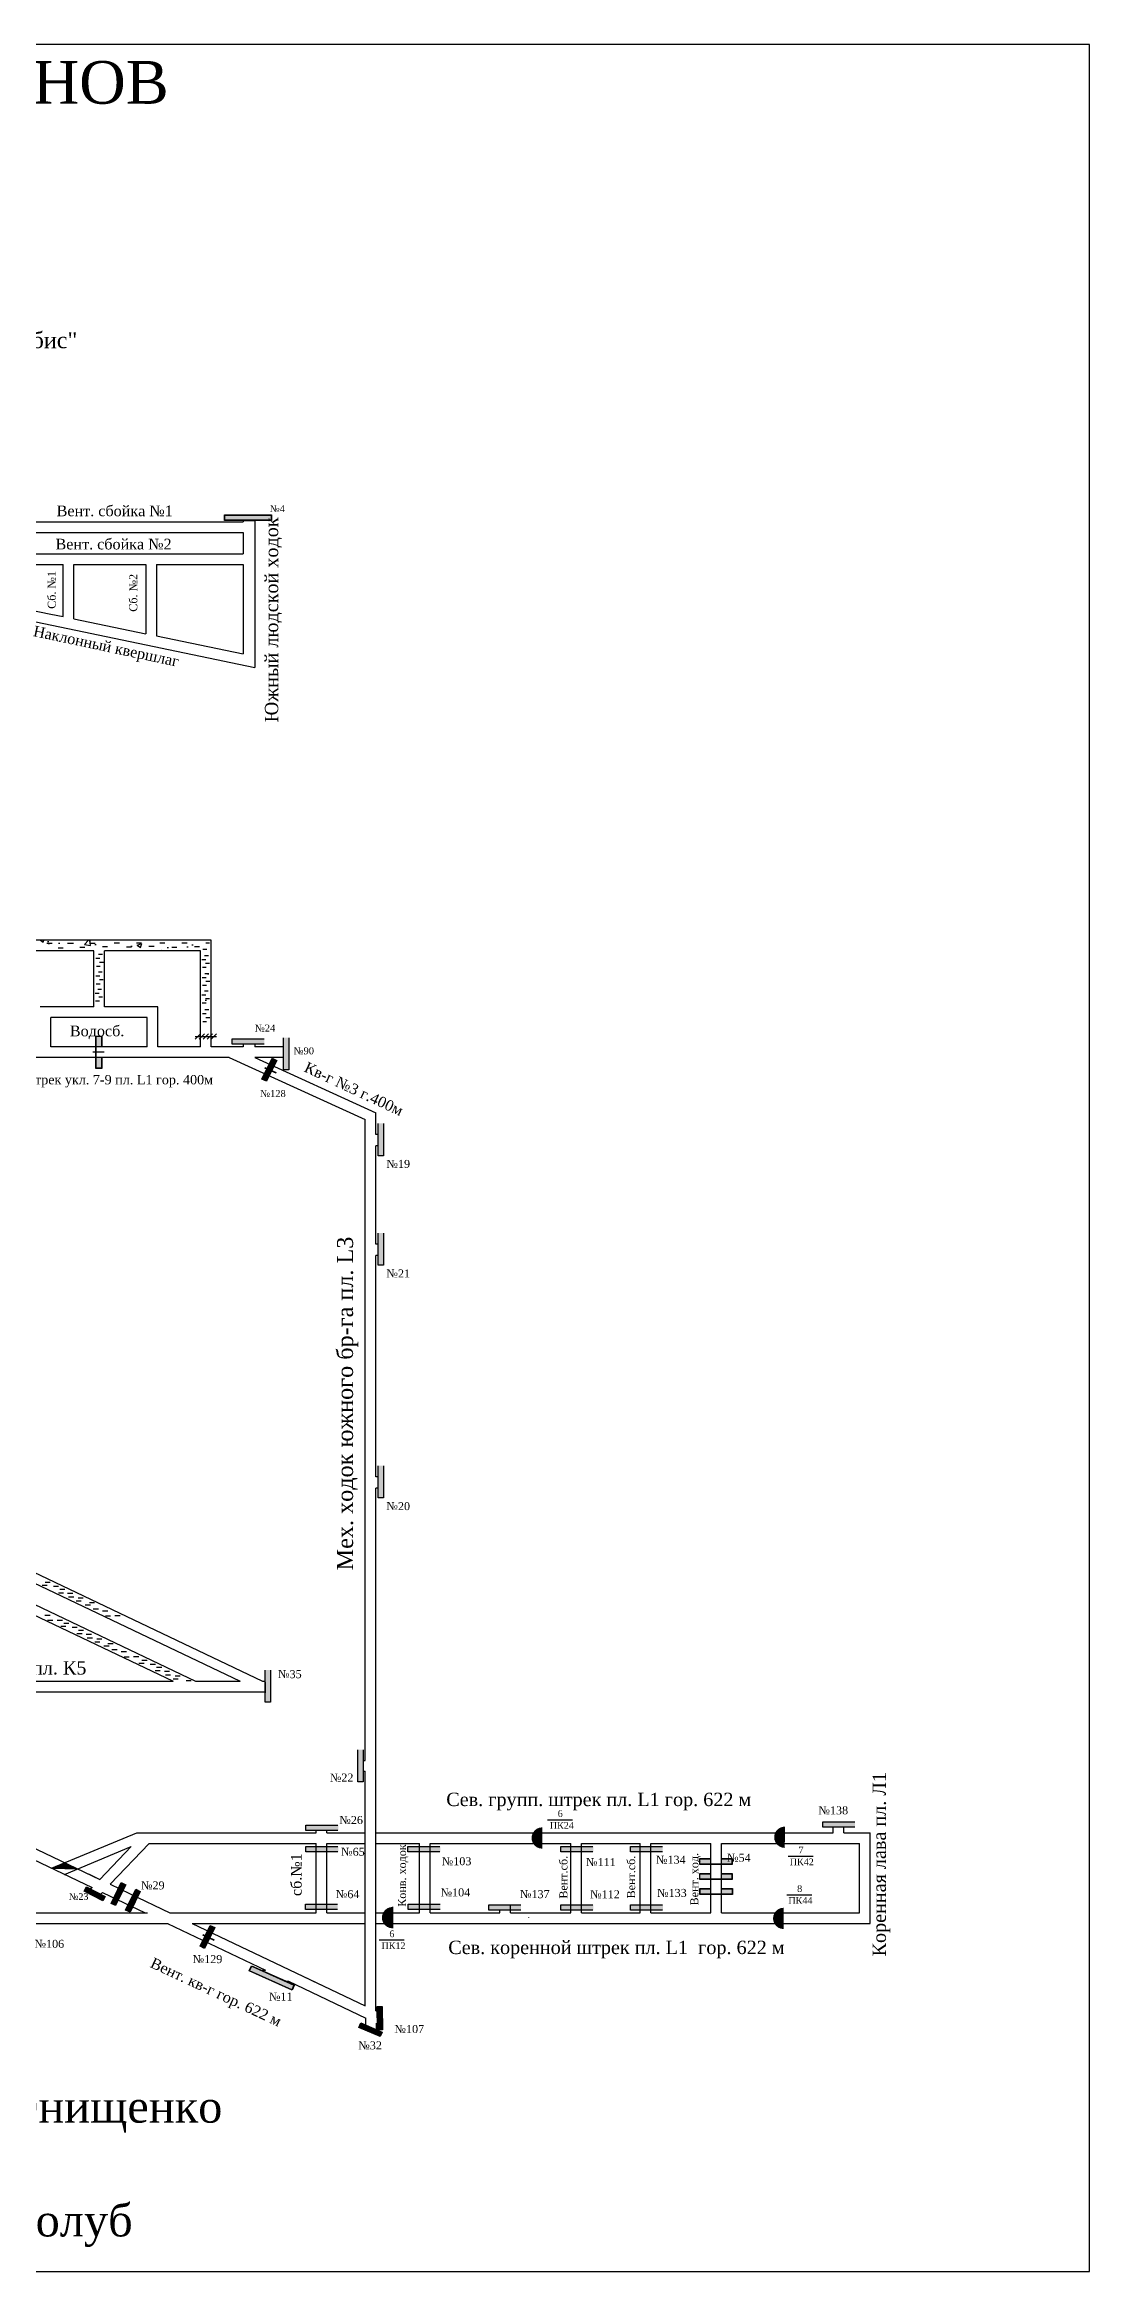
# Model space of a CAD drawing. Header units: millimetres. Extents: x -920 to 211, y -438 to 397.
# Drawn here: x -181 to 211, y -438 to 397 of the extents above; entities that cross this region are included whole.
import ezdxf

# ---------------------------------------------------------------- set-up
doc = ezdxf.new("R2010")
doc.units = ezdxf.units.MM
for name, color, linetype in [('Двери', 7, 'Continuous'), ('Заслоны', 7, 'Continuous'), ('Назв схема заслонов', 7, 'Continuous'), ('Номера перемычек', 7, 'Continuous'), ('Перемычки 01', 7, 'Continuous'), ('Подписи', 7, 'Continuous')]:
    doc.layers.add(name, color=color, linetype=linetype)
doc.styles.get("Standard").update_dxf_attribs({"font": 'TIMES.TTF', "height": 10})

msp = doc.modelspace()

# ---------------------------------------------------------------- hatches: boundary and pattern name
h = msp.add_hatch()
h.set_pattern_fill('AR-CONC', scale=0.1, style=0)
h.paths.add_polyline_path([(-202.56, 56.89), (-202.56, 60.89), (-316.53, 60.89), (-316.53, 57.39), (-316.03, 56.89)])
h.paths.add_polyline_path([(-162.56, 56.89), (-158.56, 56.89), (-122.56, 56.89), (-122.56, 24.73), (-119.06, 24.73), (-118.56, 25.23), (-118.56, 60.89), (-198.56, 60.89), (-198.56, 56.89)])
h = msp.add_hatch(color=256)
h.paths.add_polyline_path([(-158.74, 19.08), (-161.66, 19.08), (-161.66, 18.91), (-158.74, 18.91)])
h.paths.add_polyline_path([(-161.76, 19.08), (-162.7, 19.08), (-162.7, 18.91), (-161.76, 18.91)])
h = msp.add_hatch(color=256)
h.paths.add_polyline_path([(-93.95, 15.79), (-95.63, 16.62), (-99.46, 8.84), (-97.77, 8.02)])
h.paths.add_polyline_path([(-94.12, 15.74), (-95.57, 16.45), (-99.29, 8.9), (-97.83, 8.18)], flags=16)
for color, points in [(256, [(-98.41, 13.23), (-98.47, 13.09), (-96.36, 12.11), (-96.3, 12.24)]), (256, [(-94.23, 11.12), (-94.17, 11.25), (-96.21, 12.2), (-96.27, 12.07)]), (256, [(-173.37, -284.9), (-178.34, -286.97), (-168.52, -287.22)]), (3, [(-165.25, -294.1), (-165.97, -295.48), (-159.22, -299), (-158.5, -297.62)]), (256, [(-121.64, -311.82), (-121.7, -311.95), (-119.6, -312.93), (-119.54, -312.8)]), (256, [(-120.63, -312.29), (-120.7, -312.42), (-119.22, -313.11), (-119.16, -312.98)]), (256, [(-117.47, -313.93), (-117.4, -313.8), (-119.45, -312.84), (-119.51, -312.97)])]:
    msp.add_hatch(color=color).paths.add_polyline_path(points)
h = msp.add_hatch(color=256)
h.paths.add_polyline_path([(-165.31, -293.91), (-166.16, -295.54), (-159.16, -299.19), (-158.31, -297.56)])
h.paths.add_polyline_path([(-158.5, -297.62), (-159.22, -299), (-165.97, -295.48), (-165.25, -294.1)], flags=16)
h = msp.add_hatch(color=256)
h.paths.add_polyline_path([(-150.51, -293.22), (-152.19, -292.39), (-156.01, -300.17), (-154.33, -301)])
h.paths.add_polyline_path([(-150.67, -293.28), (-152.13, -292.56), (-155.85, -300.11), (-154.39, -300.83)], flags=16)
h = msp.add_hatch(color=256)
h.paths.add_polyline_path([(-145.11, -295.73), (-146.79, -294.9), (-150.62, -302.68), (-148.94, -303.51)])
h.paths.add_polyline_path([(-145.28, -295.78), (-146.73, -295.07), (-150.45, -302.62), (-148.99, -303.34)], flags=16)
h = msp.add_hatch(color=256)
h.paths.add_polyline_path([(-117.19, -309.25), (-118.87, -308.42), (-122.69, -316.2), (-121.01, -317.03)])
h.paths.add_polyline_path([(-117.35, -309.31), (-118.81, -308.59), (-122.53, -316.14), (-121.07, -316.86)], flags=16)
at = {"layer": 'Двери'}
h = msp.add_hatch(color=256, dxfattribs=at)
h.paths.add_polyline_path([(-159.56, 20.86), (-159.56, 24.96), (-161.76, 24.96), (-161.76, 20.86), (-161.66, 20.86), (-161.66, 24.86), (-159.66, 24.86), (-159.66, 20.86)])
h.paths.add_polyline_path([(-161.66, 16.86), (-161.66, 20.86), (-161.76, 20.86), (-161.76, 16.86)])
h.paths.add_polyline_path([(-159.56, 12.76), (-159.56, 16.86), (-159.66, 16.86), (-159.66, 12.86), (-161.66, 12.86), (-161.66, 16.86), (-161.76, 16.86), (-161.76, 12.76)])
h = msp.add_hatch(color=3, dxfattribs=at)
h.paths.add_polyline_path([(-159.66, 24.86), (-161.66, 24.86), (-161.66, 20.86), (-159.66, 20.86)])
h.paths.add_polyline_path([(-161.66, 12.86), (-159.66, 12.86), (-159.66, 16.86), (-161.66, 16.86)])
h = msp.add_hatch(color=256, dxfattribs=at)
h.paths.add_polyline_path([(68.74, -283.4), (64.64, -283.4), (64.64, -285.6), (68.74, -285.6), (68.74, -285.5), (64.74, -285.5), (64.74, -283.5), (68.74, -283.5)])
h.paths.add_polyline_path([(72.74, -285.5), (68.74, -285.5), (68.74, -285.6), (72.74, -285.6)])
h.paths.add_polyline_path([(76.84, -283.4), (72.74, -283.4), (72.74, -283.5), (76.74, -283.5), (76.74, -285.5), (72.74, -285.5), (72.74, -285.6), (76.84, -285.6)])
h = msp.add_hatch(color=3, dxfattribs=at)
h.paths.add_polyline_path([(64.74, -283.5), (64.74, -285.5), (68.74, -285.5), (68.74, -283.5)])
h.paths.add_polyline_path([(76.74, -285.5), (76.74, -283.5), (72.74, -283.5), (72.74, -285.5)])
h = msp.add_hatch(color=256, dxfattribs=at)
h.paths.add_polyline_path([(68.74, -288.96), (64.64, -288.96), (64.64, -291.16), (68.74, -291.16), (68.74, -291.06), (64.74, -291.06), (64.74, -289.06), (68.74, -289.06)])
h.paths.add_polyline_path([(72.74, -291.06), (68.74, -291.06), (68.74, -291.16), (72.74, -291.16)])
h.paths.add_polyline_path([(76.84, -288.96), (72.74, -288.96), (72.74, -289.06), (76.74, -289.06), (76.74, -291.06), (72.74, -291.06), (72.74, -291.16), (76.84, -291.16)])
h = msp.add_hatch(color=3, dxfattribs=at)
h.paths.add_polyline_path([(64.74, -289.06), (64.74, -291.06), (68.74, -291.06), (68.74, -289.06)])
h.paths.add_polyline_path([(76.74, -291.06), (76.74, -289.06), (72.74, -289.06), (72.74, -291.06)])
h = msp.add_hatch(color=256, dxfattribs=at)
h.paths.add_polyline_path([(68.82, -294.65), (64.72, -294.65), (64.72, -296.85), (68.82, -296.85), (68.82, -296.75), (64.82, -296.75), (64.82, -294.75), (68.82, -294.75)])
h.paths.add_polyline_path([(72.82, -296.75), (68.82, -296.75), (68.82, -296.85), (72.82, -296.85)])
h.paths.add_polyline_path([(76.92, -294.65), (72.82, -294.65), (72.82, -294.75), (76.82, -294.75), (76.82, -296.75), (72.82, -296.75), (72.82, -296.85), (76.92, -296.85)])
h = msp.add_hatch(color=3, dxfattribs=at)
h.paths.add_polyline_path([(64.82, -294.75), (64.82, -296.75), (68.82, -296.75), (68.82, -294.75)])
h.paths.add_polyline_path([(76.82, -296.75), (76.82, -294.75), (72.82, -294.75), (72.82, -296.75)])
at = {"layer": 'Заслоны'}
h = msp.add_hatch(color=7, dxfattribs=at)
h.paths.add_polyline_path([(5.6, -271.66, 0.267949), (2.13, -273.65), (5.6, -273.66)])
h.paths.add_polyline_path([(5.6, -273.66), (2.13, -273.65, 0.267949), (2.12, -277.65), (5.58, -277.66)])
h.paths.add_polyline_path([(5.58, -277.66), (2.12, -277.65, 0.267949), (5.58, -279.66)])
h = msp.add_hatch(color=7, dxfattribs=at)
h.paths.add_polyline_path([(96.56, -271.38, 0.267949), (93.09, -273.37), (96.56, -273.38)])
h.paths.add_polyline_path([(96.56, -273.38), (93.09, -273.37, 0.267949), (93.08, -277.37), (96.55, -277.38)])
h.paths.add_polyline_path([(96.55, -277.38), (93.08, -277.37, 0.267949), (96.54, -279.38)])
h = msp.add_hatch(color=7, dxfattribs=at)
h.paths.add_polyline_path([(-50.51, -301.51, 0.267949), (-53.97, -303.5), (-50.51, -303.51)])
h.paths.add_polyline_path([(-50.51, -303.51), (-53.97, -303.5, 0.267949), (-53.99, -307.5), (-50.52, -307.51)])
h.paths.add_polyline_path([(-50.52, -307.51), (-53.99, -307.5, 0.267949), (-50.53, -309.51)])
h = msp.add_hatch(color=7, dxfattribs=at)
h.paths.add_polyline_path([(96.13, -301.8, 0.267949), (92.66, -303.79), (96.12, -303.8)])
h.paths.add_polyline_path([(96.12, -303.8), (92.66, -303.79, 0.267949), (92.65, -307.79), (96.11, -307.8)])
h.paths.add_polyline_path([(96.11, -307.8), (92.65, -307.79, 0.267949), (96.1, -309.8)])
at = {"layer": 'Перемычки 01'}
h = msp.add_hatch(color=256, dxfattribs=at)
h.paths.add_polyline_path([(-113.5, 220.37), (-113.5, 218.22), (-95.9, 218.22), (-95.9, 220.37)])
h.paths.add_polyline_path([(-96.02, 220.25), (-96.02, 218.35), (-113.37, 218.35), (-113.37, 220.25)], flags=16)
for points in [[(-113.37, 220.25), (-113.37, 218.35), (-96.02, 218.35), (-96.02, 220.25)], [(-99.29, 8.9), (-97.83, 8.18), (-94.12, 15.74), (-95.57, 16.45)], [(-155.85, -300.11), (-154.39, -300.83), (-150.67, -293.28), (-152.13, -292.56)], [(-150.45, -302.62), (-148.99, -303.34), (-145.28, -295.78), (-146.73, -295.07)], [(-122.53, -316.14), (-121.07, -316.86), (-117.35, -309.31), (-118.81, -308.59)], [(-103.3, -323.7), (-104.08, -325.43), (-88.25, -332.54), (-87.47, -330.81)], [(-56.07, -347.4), (-54.44, -347.39), (-54.47, -338.97), (-56.1, -338.98)], [(-55.21, -349.96), (-54.56, -348.47), (-62.29, -345.12), (-62.93, -346.61)]]:
    msp.add_hatch(color=3, dxfattribs=at).paths.add_polyline_path(points)
h = msp.add_hatch(color=256, dxfattribs=at)
h.paths.add_polyline_path([(-110.77, 21.85), (-106.67, 21.85), (-106.67, 21.95), (-110.67, 21.95), (-110.67, 23.95), (-106.67, 23.95), (-106.67, 24.05), (-110.77, 24.05)])
h.paths.add_polyline_path([(-106.67, 21.95), (-106.67, 21.85), (-98.57, 21.84), (-98.57, 24.04), (-106.67, 24.05), (-106.67, 23.95), (-98.67, 23.94), (-98.67, 21.94)])
h = msp.add_hatch(color=3, dxfattribs=at)
h.paths.add_polyline_path([(-110.67, 23.95), (-110.67, 21.95), (-106.67, 21.95), (-106.67, 23.95)])
h.paths.add_polyline_path([(-102.67, 21.94), (-102.67, 23.94), (-106.67, 23.95), (-106.67, 21.95)])
h.paths.add_polyline_path([(-102.67, 21.94), (-98.67, 21.94), (-98.67, 23.94), (-102.67, 23.94)])
h = msp.add_hatch(color=256, dxfattribs=at)
h.paths.add_polyline_path([(-89.26, 12.14), (-89.26, 16.24), (-89.36, 16.24), (-89.36, 12.24), (-91.36, 12.24), (-91.36, 16.24), (-91.46, 16.24), (-91.46, 12.14)])
h.paths.add_polyline_path([(-89.36, 16.24), (-89.26, 16.24), (-89.26, 24.34), (-91.46, 24.34), (-91.46, 16.24), (-91.36, 16.24), (-91.36, 24.24), (-89.36, 24.24)])
h = msp.add_hatch(color=3, dxfattribs=at)
h.paths.add_polyline_path([(-91.36, 12.24), (-89.36, 12.24), (-89.36, 16.24), (-91.36, 16.24)])
h.paths.add_polyline_path([(-89.36, 20.24), (-91.36, 20.24), (-91.36, 16.24), (-89.36, 16.24)])
h.paths.add_polyline_path([(-89.36, 20.24), (-89.36, 24.24), (-91.36, 24.24), (-91.36, 20.24)])
h = msp.add_hatch(color=256, dxfattribs=at)
h.paths.add_polyline_path([(-53.76, -19.98), (-53.76, -15.88), (-53.86, -15.88), (-53.86, -19.88), (-55.86, -19.88), (-55.86, -15.88), (-55.96, -15.88), (-55.96, -19.98)])
h.paths.add_polyline_path([(-53.86, -15.88), (-53.76, -15.88), (-53.76, -7.78), (-55.96, -7.78), (-55.96, -15.88), (-55.86, -15.88), (-55.86, -7.88), (-53.86, -7.88)])
h = msp.add_hatch(color=3, dxfattribs=at)
h.paths.add_polyline_path([(-55.86, -19.88), (-53.86, -19.88), (-53.86, -15.88), (-55.86, -15.88)])
h.paths.add_polyline_path([(-53.86, -11.88), (-55.86, -11.88), (-55.86, -15.88), (-53.86, -15.88)])
h.paths.add_polyline_path([(-53.86, -11.88), (-53.86, -7.88), (-55.86, -7.88), (-55.86, -11.88)])
h = msp.add_hatch(color=256, dxfattribs=at)
h.paths.add_polyline_path([(-53.85, -61.06), (-53.85, -56.96), (-53.95, -56.96), (-53.95, -60.96), (-55.95, -60.96), (-55.95, -56.96), (-56.05, -56.96), (-56.05, -61.06)])
h.paths.add_polyline_path([(-53.95, -56.96), (-53.85, -56.96), (-53.85, -48.86), (-56.05, -48.86), (-56.05, -56.96), (-55.95, -56.96), (-55.95, -48.96), (-53.95, -48.96)])
h = msp.add_hatch(color=3, dxfattribs=at)
h.paths.add_polyline_path([(-55.95, -60.96), (-53.95, -60.96), (-53.95, -56.96), (-55.95, -56.96)])
h.paths.add_polyline_path([(-53.95, -52.96), (-55.95, -52.96), (-55.95, -56.96), (-53.95, -56.96)])
h.paths.add_polyline_path([(-53.95, -52.96), (-53.95, -48.96), (-55.95, -48.96), (-55.95, -52.96)])
h = msp.add_hatch(color=256, dxfattribs=at)
h.paths.add_polyline_path([(-53.85, -148.28), (-53.85, -144.18), (-53.95, -144.18), (-53.95, -148.18), (-55.95, -148.18), (-55.95, -144.18), (-56.05, -144.18), (-56.05, -148.28)])
h.paths.add_polyline_path([(-53.95, -144.18), (-53.85, -144.18), (-53.85, -136.08), (-56.05, -136.08), (-56.05, -144.18), (-55.95, -144.18), (-55.95, -136.18), (-53.95, -136.18)])
h = msp.add_hatch(color=3, dxfattribs=at)
h.paths.add_polyline_path([(-55.95, -148.18), (-53.95, -148.18), (-53.95, -144.18), (-55.95, -144.18)])
h.paths.add_polyline_path([(-53.95, -140.18), (-55.95, -140.18), (-55.95, -144.18), (-53.95, -144.18)])
h.paths.add_polyline_path([(-53.95, -140.18), (-53.95, -136.18), (-55.95, -136.18), (-55.95, -140.18)])
h = msp.add_hatch(color=256, dxfattribs=at)
h.paths.add_polyline_path([(-96.19, -224.9), (-96.19, -220.8), (-96.29, -220.8), (-96.29, -224.8), (-98.29, -224.8), (-98.29, -220.8), (-98.39, -220.8), (-98.39, -224.9)])
h.paths.add_polyline_path([(-96.29, -220.8), (-96.19, -220.8), (-96.19, -212.7), (-98.39, -212.7), (-98.39, -220.8), (-98.29, -220.8), (-98.29, -212.8), (-96.29, -212.8)])
h = msp.add_hatch(color=3, dxfattribs=at)
h.paths.add_polyline_path([(-98.29, -224.8), (-96.29, -224.8), (-96.29, -220.8), (-98.29, -220.8)])
h.paths.add_polyline_path([(-96.29, -216.8), (-98.29, -216.8), (-98.29, -220.8), (-96.29, -220.8)])
h.paths.add_polyline_path([(-96.29, -216.8), (-96.29, -212.8), (-98.29, -212.8), (-98.29, -216.8)])
h = msp.add_hatch(color=256, dxfattribs=at)
h.paths.add_polyline_path([(-61.41, -254.74), (-61.41, -250.64), (-61.51, -250.64), (-61.51, -254.64), (-63.51, -254.64), (-63.51, -250.64), (-63.61, -250.64), (-63.61, -254.74)])
h.paths.add_polyline_path([(-61.51, -250.64), (-61.41, -250.64), (-61.41, -242.54), (-63.61, -242.54), (-63.61, -250.64), (-63.51, -250.64), (-63.51, -242.64), (-61.51, -242.64)])
h = msp.add_hatch(color=3, dxfattribs=at)
h.paths.add_polyline_path([(-63.51, -254.64), (-61.51, -254.64), (-61.51, -250.64), (-63.51, -250.64)])
h.paths.add_polyline_path([(-61.51, -246.64), (-63.51, -246.64), (-63.51, -250.64), (-61.51, -250.64)])
h.paths.add_polyline_path([(-61.51, -246.64), (-61.51, -242.64), (-63.51, -242.64), (-63.51, -246.64)])
h = msp.add_hatch(color=256, dxfattribs=at)
h.paths.add_polyline_path([(-83.09, -272.93), (-78.99, -272.93), (-78.99, -272.83), (-82.99, -272.83), (-82.99, -270.83), (-78.99, -270.83), (-78.99, -270.73), (-83.09, -270.73)])
h.paths.add_polyline_path([(-78.99, -272.83), (-78.99, -272.93), (-70.89, -272.93), (-70.89, -270.73), (-78.99, -270.73), (-78.99, -270.83), (-70.99, -270.83), (-70.99, -272.83)])
h = msp.add_hatch(color=3, dxfattribs=at)
h.paths.add_polyline_path([(-82.99, -270.83), (-82.99, -272.83), (-78.99, -272.83), (-78.99, -270.83)])
h.paths.add_polyline_path([(-74.99, -272.83), (-74.99, -270.83), (-78.99, -270.83), (-78.99, -272.83)])
h.paths.add_polyline_path([(-74.99, -272.83), (-70.99, -272.83), (-70.99, -270.83), (-74.99, -270.83)])
h = msp.add_hatch(color=256, dxfattribs=at)
h.paths.add_polyline_path([(110.67, -271.71), (114.77, -271.71), (114.77, -271.61), (110.77, -271.61), (110.77, -269.61), (114.77, -269.61), (114.77, -269.51), (110.67, -269.51)])
h.paths.add_polyline_path([(114.77, -271.61), (114.77, -271.71), (122.87, -271.71), (122.87, -269.51), (114.77, -269.51), (114.77, -269.61), (122.77, -269.61), (122.77, -271.61)])
h = msp.add_hatch(color=2, dxfattribs=at)
h.paths.add_polyline_path([(110.77, -269.61), (110.77, -271.61), (114.77, -271.61), (114.77, -269.61)])
h.paths.add_polyline_path([(118.77, -271.61), (118.77, -269.61), (114.77, -269.61), (114.77, -271.61)])
h.paths.add_polyline_path([(118.77, -271.61), (122.77, -271.61), (122.77, -269.61), (118.77, -269.61)])
h = msp.add_hatch(color=256, dxfattribs=at)
h.paths.add_polyline_path([(-83.09, -280.94), (-78.99, -280.94), (-78.99, -280.84), (-82.99, -280.84), (-82.99, -278.84), (-78.99, -278.84), (-78.99, -278.74), (-83.09, -278.74)])
h.paths.add_polyline_path([(-78.99, -280.84), (-78.99, -280.94), (-70.89, -280.94), (-70.89, -278.74), (-78.99, -278.74), (-78.99, -278.84), (-70.99, -278.84), (-70.99, -280.84)])
h = msp.add_hatch(color=3, dxfattribs=at)
h.paths.add_polyline_path([(-82.99, -278.84), (-82.99, -280.84), (-78.99, -280.84), (-78.99, -278.84)])
h.paths.add_polyline_path([(-74.99, -280.84), (-74.99, -278.84), (-78.99, -278.84), (-78.99, -280.84)])
h.paths.add_polyline_path([(-74.99, -280.84), (-70.99, -280.84), (-70.99, -278.84), (-74.99, -278.84)])
h = msp.add_hatch(color=256, dxfattribs=at)
h.paths.add_polyline_path([(-44.84, -280.94), (-40.74, -280.94), (-40.74, -280.84), (-44.74, -280.84), (-44.74, -278.84), (-40.74, -278.84), (-40.74, -278.74), (-44.84, -278.74)])
h.paths.add_polyline_path([(-40.74, -280.84), (-40.74, -280.94), (-32.64, -280.94), (-32.64, -278.74), (-40.74, -278.74), (-40.74, -278.84), (-32.74, -278.84), (-32.74, -280.84)])
h = msp.add_hatch(color=3, dxfattribs=at)
h.paths.add_polyline_path([(-44.74, -278.84), (-44.74, -280.84), (-40.74, -280.84), (-40.74, -278.84)])
h.paths.add_polyline_path([(-36.74, -280.84), (-36.74, -278.84), (-40.74, -278.84), (-40.74, -280.84)])
h.paths.add_polyline_path([(-36.74, -280.84), (-32.74, -280.84), (-32.74, -278.84), (-36.74, -278.84)])
h = msp.add_hatch(color=256, dxfattribs=at)
h.paths.add_polyline_path([(12.5, -280.94), (16.6, -280.94), (16.6, -280.84), (12.6, -280.84), (12.6, -278.84), (16.6, -278.84), (16.6, -278.74), (12.5, -278.74)])
h.paths.add_polyline_path([(16.6, -280.84), (16.6, -280.94), (24.7, -280.94), (24.7, -278.74), (16.6, -278.74), (16.6, -278.84), (24.6, -278.84), (24.6, -280.84)])
h = msp.add_hatch(color=3, dxfattribs=at)
h.paths.add_polyline_path([(12.6, -278.84), (12.6, -280.84), (16.6, -280.84), (16.6, -278.84)])
h.paths.add_polyline_path([(20.6, -280.84), (20.6, -278.84), (16.6, -278.84), (16.6, -280.84)])
h.paths.add_polyline_path([(20.6, -280.84), (24.6, -280.84), (24.6, -278.84), (20.6, -278.84)])
h = msp.add_hatch(color=256, dxfattribs=at)
h.paths.add_polyline_path([(38.61, -280.94), (42.71, -280.94), (42.71, -280.84), (38.71, -280.84), (38.71, -278.84), (42.71, -278.84), (42.71, -278.74), (38.61, -278.74)])
h.paths.add_polyline_path([(42.71, -280.84), (42.71, -280.94), (50.81, -280.94), (50.81, -278.74), (42.71, -278.74), (42.71, -278.84), (50.71, -278.84), (50.71, -280.84)])
h = msp.add_hatch(color=3, dxfattribs=at)
h.paths.add_polyline_path([(38.71, -278.84), (38.71, -280.84), (42.71, -280.84), (42.71, -278.84)])
h.paths.add_polyline_path([(46.71, -280.84), (46.71, -278.84), (42.71, -278.84), (42.71, -280.84)])
h.paths.add_polyline_path([(46.71, -280.84), (50.71, -280.84), (50.71, -278.84), (46.71, -278.84)])
h = msp.add_hatch(color=256, dxfattribs=at)
h.paths.add_polyline_path([(-83.27, -302.55), (-79.17, -302.55), (-79.17, -302.45), (-83.17, -302.45), (-83.17, -300.45), (-79.17, -300.45), (-79.17, -300.35), (-83.27, -300.35)])
h.paths.add_polyline_path([(-79.17, -302.45), (-79.17, -302.55), (-71.07, -302.55), (-71.07, -300.35), (-79.17, -300.35), (-79.17, -300.45), (-71.17, -300.45), (-71.17, -302.45)])
h = msp.add_hatch(color=3, dxfattribs=at)
h.paths.add_polyline_path([(-83.17, -300.45), (-83.17, -302.45), (-79.17, -302.45), (-79.17, -300.45)])
h.paths.add_polyline_path([(-75.17, -302.45), (-75.17, -300.45), (-79.17, -300.45), (-79.17, -302.45)])
h.paths.add_polyline_path([(-75.17, -302.45), (-71.17, -302.45), (-71.17, -300.45), (-75.17, -300.45)])
h = msp.add_hatch(color=256, dxfattribs=at)
h.paths.add_polyline_path([(-44.81, -302.51), (-40.71, -302.51), (-40.71, -302.41), (-44.71, -302.41), (-44.71, -300.41), (-40.71, -300.41), (-40.71, -300.31), (-44.81, -300.31)])
h.paths.add_polyline_path([(-40.71, -302.41), (-40.71, -302.51), (-32.61, -302.51), (-32.61, -300.31), (-40.71, -300.31), (-40.71, -300.41), (-32.71, -300.41), (-32.71, -302.41)])
h = msp.add_hatch(color=3, dxfattribs=at)
h.paths.add_polyline_path([(-44.71, -300.41), (-44.71, -302.41), (-40.71, -302.41), (-40.71, -300.41)])
h.paths.add_polyline_path([(-36.71, -302.41), (-36.71, -300.41), (-40.71, -300.41), (-40.71, -302.41)])
h.paths.add_polyline_path([(-36.71, -302.41), (-32.71, -302.41), (-32.71, -300.41), (-36.71, -300.41)])
h = msp.add_hatch(color=256, dxfattribs=at)
h.paths.add_polyline_path([(-14.53, -302.79), (-10.43, -302.79), (-10.43, -302.69), (-14.43, -302.69), (-14.43, -300.69), (-10.43, -300.69), (-10.43, -300.59), (-14.53, -300.59)])
h.paths.add_polyline_path([(-10.43, -302.69), (-10.43, -302.79), (-2.33, -302.79), (-2.33, -300.59), (-10.43, -300.59), (-10.43, -300.69), (-2.43, -300.69), (-2.43, -302.69)])
h = msp.add_hatch(color=3, dxfattribs=at)
h.paths.add_polyline_path([(-14.43, -300.69), (-14.43, -302.69), (-10.43, -302.69), (-10.43, -300.69)])
h.paths.add_polyline_path([(-6.43, -302.69), (-6.43, -300.69), (-10.43, -300.69), (-10.43, -302.69)])
h.paths.add_polyline_path([(-6.43, -302.69), (-2.43, -302.69), (-2.43, -300.69), (-6.43, -300.69)])
h = msp.add_hatch(color=256, dxfattribs=at)
h.paths.add_polyline_path([(12.53, -302.79), (16.63, -302.79), (16.63, -302.69), (12.63, -302.69), (12.63, -300.69), (16.63, -300.69), (16.63, -300.59), (12.53, -300.59)])
h.paths.add_polyline_path([(16.63, -302.69), (16.63, -302.79), (24.73, -302.79), (24.73, -300.59), (16.63, -300.59), (16.63, -300.69), (24.63, -300.69), (24.63, -302.69)])
h = msp.add_hatch(color=3, dxfattribs=at)
h.paths.add_polyline_path([(12.63, -300.69), (12.63, -302.69), (16.63, -302.69), (16.63, -300.69)])
h.paths.add_polyline_path([(20.63, -302.69), (20.63, -300.69), (16.63, -300.69), (16.63, -302.69)])
h.paths.add_polyline_path([(20.63, -302.69), (24.63, -302.69), (24.63, -300.69), (20.63, -300.69)])
h = msp.add_hatch(color=256, dxfattribs=at)
h.paths.add_polyline_path([(38.65, -302.79), (42.75, -302.79), (42.75, -302.69), (38.75, -302.69), (38.75, -300.69), (42.75, -300.69), (42.75, -300.59), (38.65, -300.59)])
h.paths.add_polyline_path([(42.75, -302.69), (42.75, -302.79), (50.85, -302.79), (50.85, -300.59), (42.75, -300.59), (42.75, -300.69), (50.75, -300.69), (50.75, -302.69)])
h = msp.add_hatch(color=3, dxfattribs=at)
h.paths.add_polyline_path([(38.75, -300.69), (38.75, -302.69), (42.75, -302.69), (42.75, -300.69)])
h.paths.add_polyline_path([(46.75, -302.69), (46.75, -300.69), (42.75, -300.69), (42.75, -302.69)])
h.paths.add_polyline_path([(46.75, -302.69), (50.75, -302.69), (50.75, -300.69), (46.75, -300.69)])
h = msp.add_hatch(color=256, dxfattribs=at)
h.paths.add_polyline_path([(-103.36, -323.53), (-104.24, -325.5), (-88.19, -332.71), (-87.31, -330.75)])
h.paths.add_polyline_path([(-87.47, -330.81), (-88.25, -332.54), (-104.08, -325.43), (-103.3, -323.7)], flags=16)
h = msp.add_hatch(color=256, dxfattribs=at)
h.paths.add_polyline_path([(-54.35, -338.85), (-56.22, -338.86), (-56.19, -347.52), (-54.32, -347.52)])
h.paths.add_polyline_path([(-54.47, -338.97), (-56.1, -338.98), (-56.07, -347.4), (-54.44, -347.39)], flags=16)
h = msp.add_hatch(color=256, dxfattribs=at)
h.paths.add_polyline_path([(-62.35, -344.96), (-63.1, -346.68), (-55.14, -350.12), (-54.4, -348.4)])
h.paths.add_polyline_path([(-62.29, -345.12), (-62.93, -346.61), (-55.21, -349.96), (-54.56, -348.47)], flags=16)

# ---------------------------------------------------------------- linework, layer by layer
for p, q in [((-198.56, 217.71), (-138.56, 217.71)), ((-138.56, 217.71), (-106.5, 217.71)), ((-106.57, 218.27), (-101.99, 218.27)), ((-106.5, 218.5), (-106.5, 217.71)), ((-102.13, 218.4), (-102.13, 163.17)), ((-198.56, 213.71), (-106.5, 213.71)), ((-106.5, 213.71), (-106.5, 205.71)), ((-198.56, 205.71), (-106.5, 205.71)), ((-198.56, 201.71), (-174, 201.71)), ((-174, 182.18), (-174, 201.72)), ((-170, 181.36), (-170, 201.71)), ((-170, 201.71), (-158.56, 201.71)), ((-158.56, 201.71), (-143.01, 201.71)), ((-143.01, 201.71), (-143.01, 175.78)), ((-139.01, 201.71), (-139.01, 174.95)), ((-139.01, 201.71), (-106.5, 201.71)), ((-106.5, 208.18), (-106.5, 205.71)), ((-106.5, 201.71), (-106.5, 168.24)), ((-249.26, 193.73), (-102.13, 163.17)), ((-241.26, 196.07), (-178.56, 183.12)), ((-178.56, 183.12), (-174, 182.18)), ((-170, 181.36), (-143.01, 175.78)), ((-139.01, 174.95), (-106.5, 168.24)), ((-118.56, 60.89), (-198.56, 60.89)), ((-180.08, 59.75), (-178.16, 59.75)), ((-172.34, 59.8), (-170.41, 59.8)), ((-163.98, 59.8), (-162.06, 59.8)), ((-159.3, 58.48), (-157.38, 58.48)), ((-154.85, 59.96), (-152.92, 59.96)), ((-146.5, 59.96), (-144.57, 59.96)), ((-141.82, 58.64), (-139.89, 58.64)), ((-137.81, 59.89), (-135.89, 59.89)), ((-129.46, 59.89), (-127.53, 59.89)), ((-124.78, 58.58), (-122.85, 58.58)), ((-120.56, 59.89), (-119.1, 59.89)), ((-118.56, 20.89), (-118.56, 60.89)), ((-162.56, 56.89), (-198.56, 56.89)), ((-175.92, 58.01), (-173.99, 58.01)), ((-167.8, 58.25), (-165.87, 58.25)), ((-162.56, 35.89), (-162.56, 56.89)), ((-161.7, 54.11), (-160.24, 54.11)), ((-161.55, 51.18), (-160.09, 51.18)), ((-160.75, 55.62), (-159.29, 55.62)), ((-160.34, 52.71), (-158.88, 52.71)), ((-122.56, 56.89), (-158.56, 56.89)), ((-158.56, 35.89), (-158.56, 56.89)), ((-150.31, 58.41), (-148.39, 58.41)), ((-133.28, 58.34), (-131.35, 58.34)), ((-122.56, 20.89), (-122.56, 56.89)), ((-121.95, 53.68), (-120.49, 53.68)), ((-121.8, 50.75), (-120.34, 50.75)), ((-121.62, 57.52), (-120.16, 57.52)), ((-120.99, 55.19), (-119.53, 55.19)), ((-120.59, 52.28), (-119.13, 52.28)), ((-161.76, 47.51), (-160.3, 47.51)), ((-161.61, 44.58), (-160.15, 44.58)), ((-161.06, 42.59), (-159.6, 42.59)), ((-160.81, 49.02), (-159.35, 49.02)), ((-160.4, 46.11), (-158.94, 46.11)), ((-121.85, 46.95), (-120.39, 46.95)), ((-121.7, 44.02), (-120.24, 44.02)), ((-121.04, 41.9), (-119.58, 41.9)), ((-120.9, 48.46), (-119.43, 48.46)), ((-120.49, 45.55), (-119.03, 45.55)), ((-162.56, 35.89), (-182.56, 35.89)), ((-162.01, 41.08), (-160.55, 41.08)), ((-161.87, 38.15), (-160.4, 38.15)), ((-160.65, 39.68), (-159.19, 39.68)), ((-138.56, 35.89), (-158.56, 35.89)), ((-138.56, 20.89), (-138.56, 35.89)), ((-121.99, 40.4), (-120.53, 40.4)), ((-121.84, 37.47), (-120.38, 37.47)), ((-120.86, 34.86), (-119.4, 34.86)), ((-120.63, 39), (-119.17, 39)), ((-178.56, 20.89), (-178.56, 31.89)), ((-142.56, 31.89), (-178.56, 31.89)), ((-142.56, 20.89), (-142.56, 31.89)), ((-121.81, 33.36), (-120.35, 33.36)), ((-121.67, 30.43), (-120.2, 30.43)), ((-120.45, 31.95), (-118.99, 31.95)), ((-111.77, 16.89), (-207.43, 16.89)), ((-142.56, 20.89), (-178.56, 20.89)), ((-122.56, 20.89), (-138.56, 20.89)), ((-106.5, 20.89), (-118.56, 20.89)), ((-111.77, 16.89), (-60.81, -6.36)), ((-106.5, 21.95), (-106.5, 20.89)), ((-102.13, 21.94), (-102.13, 20.89)), ((-91.36, 20.89), (-102.13, 20.89)), ((-102.13, 16.89), (-56.81, -3.79)), ((-91.36, 16.89), (-102.13, 16.89)), ((-60.81, -48.63), (-60.81, -6.36)), ((-56.81, -11.94), (-56.81, -3.79)), ((-55.86, -11.94), (-56.81, -11.94)), ((-55.86, -16.21), (-56.81, -16.21)), ((-56.81, -53.02), (-56.81, -16.21)), ((-60.81, -70.07), (-60.81, -48.62)), ((-55.95, -53.02), (-56.81, -53.02)), ((-56.81, -71.98), (-56.81, -57.29)), ((-55.95, -57.29), (-56.81, -57.29)), ((-60.81, -246.64), (-60.81, -70.07)), ((-56.81, -140.24), (-56.81, -71.98)), ((-55.95, -140.24), (-56.81, -140.24)), ((-280.37, -146.48), (-132.82, -216.86)), ((-56.81, -340.5), (-56.81, -144.51)), ((-55.95, -144.51), (-56.81, -144.51)), ((-228.98, -166.99), (-124.43, -216.86)), ((-211.63, -167.27), (-107.65, -216.86)), ((-202.95, -167.41), (-99.27, -216.86)), ((-181.91, -180.9), (-179.98, -180.9)), ((-180.76, -179.75), (-178.83, -179.75)), ((-177.65, -181.24), (-175.72, -181.24)), ((-175.26, -182.35), (-173.34, -182.35)), ((-175.8, -183.7), (-173.88, -183.7)), ((-172.36, -183.9), (-170.43, -183.9)), ((-171.95, -185.25), (-170.03, -185.25)), ((-169.12, -186.8), (-167.19, -186.8)), ((-168.37, -185.59), (-166.45, -185.59)), ((-165.74, -188.22), (-163.81, -188.22)), ((-164.18, -187.41), (-162.26, -187.41)), ((-162.7, -189.71), (-160.77, -189.71)), ((-159.19, -190.45), (-157.26, -190.45)), ((-180.82, -192.11), (-178.9, -192.11)), ((-179.81, -194), (-177.88, -194)), ((-176.23, -193.94), (-174.3, -193.94)), ((-174.91, -196.24), (-172.98, -196.24)), ((-173.76, -195.1), (-171.83, -195.1)), ((-170.65, -196.58), (-168.73, -196.58)), ((-168.81, -199.05), (-166.88, -199.05)), ((-168.27, -197.7), (-166.34, -197.7)), ((-165.36, -199.25), (-163.43, -199.25)), ((-158.17, -192.34), (-156.25, -192.34)), ((-154.59, -192.27), (-152.67, -192.27)), ((-164.96, -200.6), (-163.03, -200.6)), ((-162.12, -202.15), (-160.19, -202.15)), ((-161.38, -200.94), (-159.45, -200.94)), ((-158.74, -203.57), (-156.81, -203.57)), ((-157.19, -202.76), (-155.26, -202.76)), ((-155.7, -205.05), (-153.77, -205.05)), ((-152.19, -205.8), (-150.26, -205.8)), ((-151.17, -207.69), (-149.25, -207.69)), ((-147.59, -207.62), (-145.67, -207.62)), ((-273.22, -216.82), (-132.82, -216.86)), ((-145.6, -210.11), (-143.68, -210.11)), ((-144.46, -208.97), (-142.53, -208.97)), ((-141.35, -210.45), (-139.42, -210.45)), ((-139.5, -212.92), (-137.58, -212.92)), ((-138.96, -211.57), (-137.04, -211.57)), ((-136.06, -213.12), (-134.13, -213.12)), ((-135.65, -214.47), (-133.73, -214.47)), ((-132.81, -216.02), (-130.89, -216.02)), ((-132.07, -214.81), (-130.14, -214.81)), ((-127.88, -216.63), (-125.96, -216.63)), ((-124.43, -216.86), (-107.65, -216.86)), ((-99.27, -216.86), (-98.29, -216.86)), ((-307.67, -220.86), (-98.29, -220.86)), ((-307.67, -220.86), (-160.19, -291.19)), ((-98.29, -217.21), (-98.29, -221.21)), ((-98.29, -221.21), (-98.29, -221.21)), ((-61.51, -246.64), (-60.81, -246.64)), ((-61.51, -250.64), (-60.81, -250.64)), ((-60.81, -338.59), (-60.81, -250.64)), ((-178.34, -286.97), (-146.33, -273.69)), ((-146.33, -273.69), (-92.83, -273.69)), ((-92.83, -273.69), (-79.2, -273.69)), ((-79.2, -273.69), (-79.2, -272.92)), ((-75.2, -273.69), (-75.2, -272.93)), ((-75.2, -273.69), (-60.81, -273.69)), ((-56.81, -273.69), (-6.26, -273.69)), ((-6.26, -273.69), (114.67, -273.69)), ((-6.26, -273.69), (-6.13, -273.69)), ((114.67, -273.69), (114.67, -271.61)), ((118.67, -273.69), (118.67, -271.61)), ((118.67, -273.69), (128.6, -273.69)), ((128.6, -307.69), (128.6, -273.69)), ((-196.33, -278.39), (-163.1, -294.23)), ((-173.49, -289.28), (-148.46, -278.9)), ((-160.19, -291.19), (-148.46, -278.9)), ((-156.39, -293), (-141.77, -277.69)), ((-141.77, -277.69), (-79.11, -277.69)), ((-79.11, -303.69), (-79.11, -277.69)), ((-75.11, -303.69), (-75.11, -277.69)), ((-75.11, -277.69), (-71.99, -277.69)), ((-71.99, -277.69), (-60.81, -277.69)), ((-56.81, -277.69), (-40.41, -277.69)), ((-40.42, -303.69), (-40.41, -277.69)), ((-36.42, -303.69), (-36.41, -277.69)), ((-36.41, -277.69), (-6.26, -277.69)), ((-6.26, -277.69), (-1.18, -277.69)), ((-6.26, -277.69), (14.58, -277.69)), ((-1.18, -277.69), (10.58, -277.69)), ((14.58, -277.69), (16.27, -277.69)), ((16.27, -303.69), (16.27, -277.69)), ((20.27, -303.69), (20.27, -277.69)), ((20.27, -277.69), (42.36, -277.69)), ((42.36, -303.69), (42.36, -277.69)), ((46.36, -303.69), (46.36, -277.69)), ((46.36, -277.69), (68.75, -277.69)), ((68.75, -303.69), (68.75, -277.69)), ((72.75, -303.69), (72.75, -277.69)), ((72.75, -277.69), (124.6, -277.69)), ((124.6, -303.69), (124.6, -277.69)), ((-178.34, -286.97), (-168.52, -287.22)), ((-164.05, -295.22), (-163.1, -294.23)), ((-160.3, -297.09), (-159.3, -296.05)), ((-159.3, -296.05), (-143.28, -303.69)), ((-156.39, -293), (-149.08, -296.49)), ((-149.08, -296.49), (-133.99, -303.69)), ((-195.98, -303.69), (-142.4, -303.69)), ((-187.6, -307.69), (-134.63, -307.69)), ((-134.89, -307.69), (-98.17, -325.2)), ((-133.99, -303.69), (-79.11, -303.69)), ((-125.6, -307.69), (-71.99, -307.69)), ((-125.6, -307.69), (-60.81, -338.59)), ((-75.11, -303.69), (-71.99, -303.69)), ((-71.99, -303.69), (-60.81, -303.69)), ((-71.99, -307.69), (-60.81, -307.69)), ((-56.81, -303.69), (-40.42, -303.69)), ((-56.81, -307.69), (14.58, -307.69)), ((-36.42, -303.69), (-19.73, -303.69)), ((-21.26, -303.69), (-10.26, -303.69)), ((-10.26, -303.69), (-10.26, -302.69)), ((-6.26, -303.69), (-6.26, -300.69)), ((-6.26, -303.69), (10.58, -303.69)), ((-6.26, -303.69), (14.58, -303.69)), ((14.58, -303.69), (16.27, -303.69)), ((14.58, -307.69), (41.15, -307.69)), ((20.27, -303.69), (42.36, -303.69)), ((41.15, -307.69), (128.6, -307.69)), ((46.36, -303.69), (68.75, -303.69)), ((72.75, -303.69), (84.03, -303.69)), ((83.67, -303.69), (124.6, -303.69)), ((93.41, -303.69), (93.45, -303.69)), ((-99.99, -325.2), (-98.17, -325.2)), ((-90.81, -329.32), (-89.53, -329.32)), ((-89.53, -329.32), (-60.49, -343.17)), ((-84.94, -327.08), (-77.63, -330.56)), ((-56.81, -340.5), (-56.09, -340.84)), ((-60.49, -345.9), (-60.49, -343.17)), ((-56.49, -347.63), (-56.49, -345.08)), ((-56.49, -345.08), (-56.2, -345.22))]:
    msp.add_line(p, q)
at = {"color": 2}
msp.add_lwpolyline([(210.75, 396.64), (-354.72, 396.64), (-354.72, -438.15), (210.75, -438.15)], close=True, dxfattribs=at)
at = {"color": 7}
for points in [[(-124.56, 23.73), (-122.56, 25.73)], [(-123.06, 23.73), (-121.06, 25.73)], [(-121.56, 23.73), (-119.56, 25.73)], [(-120.06, 23.73), (-118.06, 25.73)], [(-118.56, 23.73), (-116.56, 25.73)], [(-124.56, 24.73), (-116.56, 24.73)]]:
    msp.add_lwpolyline(points, dxfattribs=at)
for points in [[(-162.7, 19.08), (-158.74, 19.08), (-158.74, 18.91), (-162.7, 18.91)], [(-93.95, 15.79), (-97.77, 8.02), (-99.46, 8.84), (-95.63, 16.62)], [(-94.12, 15.74), (-97.83, 8.18), (-99.29, 8.9), (-95.57, 16.45)], [(-165.31, -293.91), (-158.31, -297.56), (-159.16, -299.19), (-166.16, -295.54)], [(-165.25, -294.1), (-158.5, -297.62), (-159.22, -299), (-165.97, -295.48)], [(-150.51, -293.22), (-154.33, -301), (-156.01, -300.17), (-152.19, -292.39)], [(-150.67, -293.28), (-154.39, -300.83), (-155.85, -300.11), (-152.13, -292.56)], [(-145.11, -295.73), (-148.94, -303.51), (-150.62, -302.68), (-146.79, -294.9)], [(-145.28, -295.78), (-148.99, -303.34), (-150.45, -302.62), (-146.73, -295.07)], [(-117.19, -309.25), (-121.01, -317.03), (-122.69, -316.2), (-118.87, -308.42)], [(-117.35, -309.31), (-121.07, -316.86), (-122.53, -316.14), (-118.81, -308.59)]]:
    msp.add_lwpolyline(points, close=True)
at = {"layer": 'Двери'}
for p, q in [((-98.46, 13.09), (-94.23, 11.12)), ((-98.41, 13.23), (-94.17, 11.25)), ((0.42, -305.46), (0.42, -305.6)), ((-121.7, -311.95), (-117.46, -313.93)), ((-121.64, -311.82), (-117.4, -313.8))]:
    msp.add_line(p, q, dxfattribs=at)
for points in [[(-159.56, 16.86), (-159.56, 12.76), (-161.76, 12.76), (-161.76, 24.96), (-159.56, 24.96), (-159.56, 20.86)], [(-159.66, 16.86), (-159.66, 12.86), (-161.66, 12.86), (-161.66, 24.86), (-159.66, 24.86), (-159.66, 20.86)], [(72.74, -283.4), (76.84, -283.4), (76.84, -285.6), (64.64, -285.6), (64.64, -283.4), (68.74, -283.4)], [(72.74, -283.5), (76.74, -283.5), (76.74, -285.5), (64.74, -285.5), (64.74, -283.5), (68.74, -283.5)], [(72.74, -288.96), (76.84, -288.96), (76.84, -291.16), (64.64, -291.16), (64.64, -288.96), (68.74, -288.96)], [(72.74, -289.06), (76.74, -289.06), (76.74, -291.06), (64.74, -291.06), (64.74, -289.06), (68.74, -289.06)], [(72.82, -294.65), (76.92, -294.65), (76.92, -296.85), (64.72, -296.85), (64.72, -294.65), (68.82, -294.65)], [(72.82, -294.75), (76.82, -294.75), (76.82, -296.75), (64.82, -296.75), (64.82, -294.75), (68.82, -294.75)]]:
    msp.add_lwpolyline(points, dxfattribs=at)
at = {"layer": 'Заслоны', "color": 7}
for p, q in [((7.58, -268.8), (16.98, -268.8)), ((97.83, -282.48), (107.23, -282.48)), ((97.33, -296.95), (106.73, -296.95)), ((-50.51, -301.51), (-50.53, -309.51)), ((-55.54, -313.87), (-46.14, -313.87))]:
    msp.add_line(p, q, dxfattribs=at)
at = {"layer": 'Номера перемычек', "color": 7}
msp.add_line((-164.48, -289.15), (-160.19, -291.19), dxfattribs=at)
at = {"layer": 'Перемычки 01'}
for points in [[(-113.5, 220.37), (-95.9, 220.37), (-95.9, 218.22), (-113.5, 218.22)], [(-113.37, 220.25), (-96.02, 220.25), (-96.02, 218.35), (-113.37, 218.35)], [(-103.36, -323.53), (-87.31, -330.75), (-88.19, -332.71), (-104.24, -325.5)], [(-103.3, -323.7), (-87.47, -330.81), (-88.25, -332.54), (-104.08, -325.43)], [(-54.35, -338.85), (-54.32, -347.52), (-56.19, -347.52), (-56.22, -338.86)], [(-54.47, -338.97), (-54.44, -347.39), (-56.07, -347.4), (-56.1, -338.98)], [(-62.35, -344.96), (-54.4, -348.4), (-55.14, -350.12), (-63.1, -346.68)], [(-62.29, -345.12), (-54.56, -348.47), (-55.21, -349.96), (-62.93, -346.61)]]:
    msp.add_lwpolyline(points, close=True, dxfattribs=at)
for points in [[(-98.67, 21.94), (-110.67, 21.95), (-110.67, 23.95), (-98.67, 23.94)], [(-89.36, 24.24), (-89.36, 12.24), (-91.36, 12.24), (-91.36, 24.24)], [(-53.86, -7.88), (-53.86, -19.88), (-55.86, -19.88), (-55.86, -7.88)], [(-53.95, -48.96), (-53.95, -60.96), (-55.95, -60.96), (-55.95, -48.96)], [(-53.95, -136.18), (-53.95, -148.18), (-55.95, -148.18), (-55.95, -136.18)], [(-96.29, -212.8), (-96.29, -224.8), (-98.29, -224.8), (-98.29, -212.8)], [(-61.51, -242.64), (-61.51, -254.64), (-63.51, -254.64), (-63.51, -242.64)], [(-70.99, -272.83), (-82.99, -272.83), (-82.99, -270.83), (-70.99, -270.83)], [(122.77, -271.61), (110.77, -271.61), (110.77, -269.61), (122.77, -269.61)], [(-70.99, -280.84), (-82.99, -280.84), (-82.99, -278.84), (-70.99, -278.84)], [(-32.74, -280.84), (-44.74, -280.84), (-44.74, -278.84), (-32.74, -278.84)], [(24.6, -280.84), (12.6, -280.84), (12.6, -278.84), (24.6, -278.84)], [(50.71, -280.84), (38.71, -280.84), (38.71, -278.84), (50.71, -278.84)], [(-71.17, -302.45), (-83.17, -302.45), (-83.17, -300.45), (-71.17, -300.45)], [(-32.71, -302.41), (-44.71, -302.41), (-44.71, -300.41), (-32.71, -300.41)], [(-2.43, -302.69), (-14.43, -302.69), (-14.43, -300.69), (-2.43, -300.69)], [(24.63, -302.69), (12.63, -302.69), (12.63, -300.69), (24.63, -300.69)], [(50.75, -302.69), (38.75, -302.69), (38.75, -300.69), (50.75, -300.69)]]:
    msp.add_lwpolyline(points, dxfattribs=at)

# ---------------------------------------------------------------- texts
for s, height, p in [('СТВОЛ №1"бис"', 6, (-235.31, 282.81)), ('Вент. сбойка №1', 4, (-176.43, 219.83)), ('Вент. сбойка №2', 4, (-176.86, 207.38)), ('Водосб.', 4, (-171.47, 24.87)), ('4 сев. откат. штрек укл. 7-9 пл. L1 гор. 400м', 3.5, (-217.22, 6.86)), ('Водоспускной штрек пл. К5', 5, (-255.85, -214.38)), ('Сев. групп. штрек пл. L1 гор. 622 м', 5, (-30.37, -263.69)), ('Сев. коренной штрек пл. L1  гор. 622 м', 5, (-29.62, -319.16))]:
    msp.add_text(s, height=height).set_placement(p)
for s, height, rotation, p in [('Южный людской ходок', 5, 90, (-93.39, 142.53)), ('Cб. №1', 3, 90, (-176.78, 185.11)), ('Cб. №2', 3, 90, (-146.21, 184.02)), ('Наклонный квершлаг', 4, 348, (-185.45, 174.93)), ('Кв-г №3 г.400м', 4, 335, (-84.01, 11.81)), ('Мех. ходок южного бр-га пл. L3', 6, 90, (-65.33, -175.32)), ('Коренная лава пл. Л1', 5, 90, (134.44, -320.05)), ('сб.№1', 4, 90, (-84.6, -297.43)), ('Конв. ходок', 3, 90, (-45.45, -301.44)), ('Вент.сб.', 3, 90, (15.05, -298.39)), ('Вент.сб.', 3, 90, (40.43, -298.31)), ('Вент. ход.', 3, 90, (64.12, -300.94))]:
    msp.add_text(s, height=height, rotation=rotation).set_placement(p)
at = {"color": 7}
msp.add_text('Вент. кв-г гор. 622 м', height=4, rotation=335, dxfattribs=at).set_placement((-141.71, -323.94))
at = {"layer": 'Заслоны', "color": 7}
for s, p in [('6', (11.42, -267.75)), ('ПК24', (8.44, -272.18)), ('ПК42', (98.38, -285.85)), ('7', (101.67, -281.43)), ('ПК44', (97.88, -300.32)), ('8', (101.17, -295.9)), ('ПК12', (-54.68, -317.25)), ('6', (-51.7, -312.83))]:
    msp.add_text(s, height=2.5, dxfattribs=at).set_placement(p)
at = {"layer": 'Назв схема заслонов'}
msp.add_text('СХЕМА УСТАНОВКИ СЛАНЦЕВЫХ ЗАСЛОНОВ', height=16, dxfattribs=at).set_placement((-674.67, 374.46))
at = {"layer": 'Номера перемычек'}
for s, height, p in [('№4', 2.6, (-96.57, 221.36)), ('№24', 2.6, (-102.15, 26.66)), ('№90', 2.6, (-87.63, 18.13)), ('№128', 2.6, (-100.18, 2.11)), ('№19', 3, (-52.8, -24.46)), ('№21', 3, (-52.8, -65.54)), ('№20', 3, (-52.8, -152.76)), ('№35', 3, (-93.43, -215.74)), ('№22', 3, (-74.03, -254.5)), ('№138', 3, (109.15, -266.79)), ('№26', 3, (-70.46, -270.42)), ('№65', 3, (-69.8, -282.33)), ('№103', 3, (-32.07, -285.86)), ('№111', 3, (22.01, -286.21)), ('№134', 3, (48.24, -285.31)), ('№54', 3, (74.88, -284.54)), ('№29', 3, (-144.84, -294.93)), ('№23', 2.5, (-171.89, -298.84)), ('№64', 3, (-71.79, -298.21)), ('№104', 3, (-32.51, -297.54)), ('№137', 3, (-2.75, -298.21)), ('№112', 3, (23.56, -298.25)), ('№133', 3, (48.65, -297.74)), ('№106', 3, (-184.74, -316.83)), ('№129', 3, (-125.46, -322.57)), ('№11', 3, (-96.86, -336.6)), ('№107', 3, (-49.79, -348.77)), ('№32', 3, (-63.36, -354.9))]:
    msp.add_text(s, height=height, dxfattribs=at).set_placement(p)
at = {"layer": 'Подписи'}
for s, p in [('О. В. Онищенко', (-239.68, -382.36)), ('Г. Н. Голуб', (-236.49, -425.02))]:
    msp.add_text(s, height=12, dxfattribs=at).set_placement(p)

doc.saveas('drawing.dxf')
